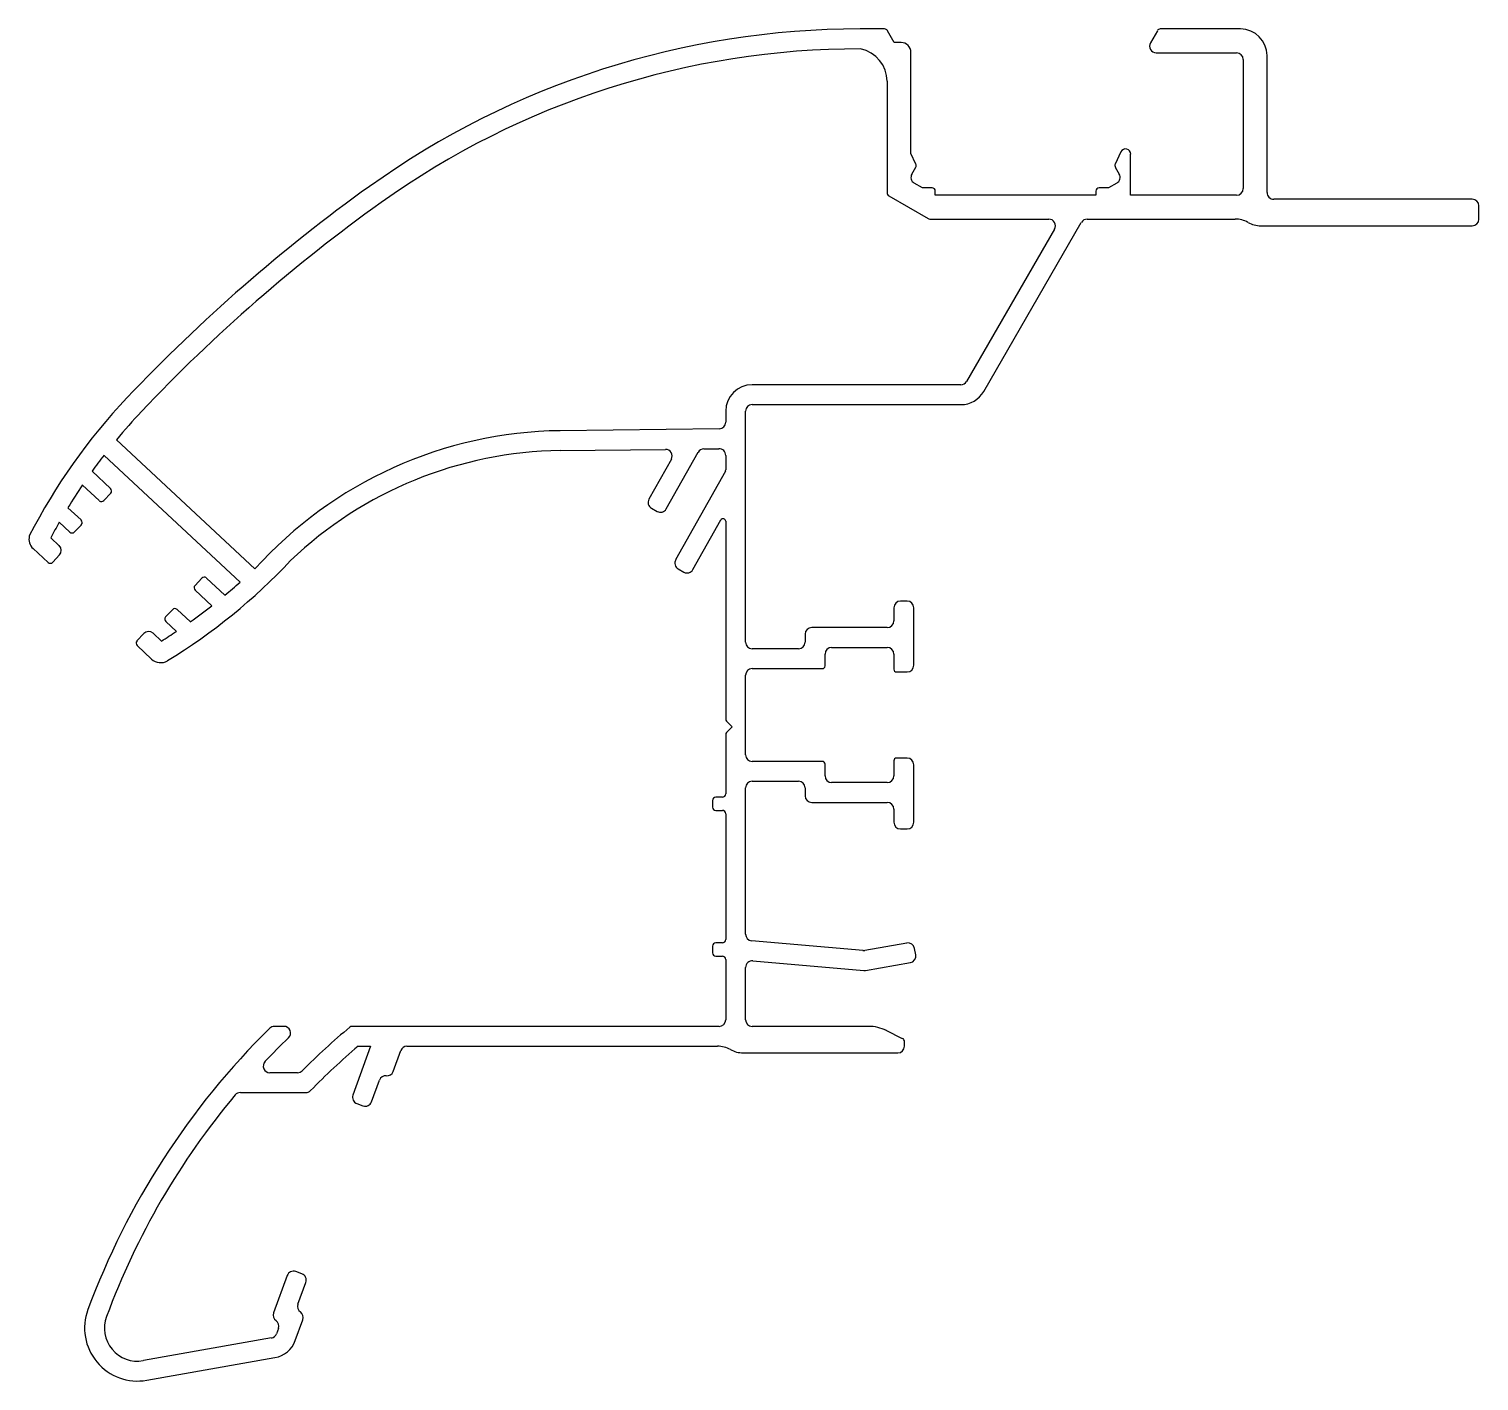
# Model space of a CAD drawing. Extents: x 3 to 112, y 3 to 105.
import ezdxf

# ---------------------------------------------------------------- set-up
doc = ezdxf.new("R2010")
doc.units = 0
doc.layers.get('0').update_dxf_attribs({"linetype": 'CONTINUOUS'})

msp = doc.modelspace()

# ---------------------------------------------------------------- linework, layer by layer
for p, q in [((67.15, 104.78), (65.3, 104.78)), ((67.88, 103.76), (67.37, 104.65)), ((87.75, 104.65), (87.22, 103.73)), ((94.03, 104.78), (87.97, 104.78)), ((68.39, 103.76), (67.88, 103.76)), ((69.14, 95.39), (69.14, 103.01)), ((87.65, 102.98), (93.73, 102.98)), ((94.23, 102.48), (94.23, 92.73)), ((96.03, 92.43), (96.03, 102.78)), ((67.34, 100.83), (67.34, 92.4)), ((69.52, 94.58), (69.14, 95.39)), ((85, 95.51), (84.56, 94.58)), ((85.73, 92.23), (85.73, 95.34)), ((69.21, 93.83), (69.51, 94.35)), ((84.57, 94.35), (84.87, 93.83)), ((70.02, 92.78), (69.39, 93.15)), ((84.69, 93.15), (84.06, 92.78)), ((67.47, 92.18), (70.44, 90.47)), ((70.73, 92.78), (70.02, 92.78)), ((70.98, 92.23), (70.98, 92.53)), ((83.11, 92.23), (70.98, 92.23)), ((83.11, 92.53), (83.11, 92.23)), ((84.06, 92.78), (83.36, 92.78)), ((93.73, 92.23), (85.73, 92.23)), ((111.53, 91.93), (96.53, 91.93)), ((112.03, 90.43), (112.03, 91.43)), ((70.56, 90.43), (79.55, 90.43)), ((74.64, 77.43), (82, 90.18)), ((82.44, 90.43), (93.62, 90.43)), ((95.56, 89.93), (111.53, 89.93)), ((79.98, 89.68), (73.34, 78.18)), ((72.91, 77.93), (57.15, 77.93)), ((55.15, 75.93), (55.15, 75.1)), ((56.65, 58.5), (56.65, 75.93)), ((57.15, 76.43), (72.91, 76.43)), ((54.66, 74.6), (42.65, 74.46)), ((19.6, 64.03), (9.15, 73.78)), ((8.21, 72.6), (18.48, 63.03)), ((42.65, 72.96), (50.6, 73.05)), ((51.05, 72.3), (49.35, 69.29)), ((50.66, 68.55), (53.06, 72.83)), ((53.49, 73.08), (54.64, 73.1)), ((55.15, 72.6), (55.15, 71.5)), ((8.7, 70.09), (7.3, 71.4)), ((55.13, 71.4), (51.37, 64.71)), ((6.58, 70.36), (7.85, 69.18)), ((8.2, 69.19), (8.71, 69.74)), ((6.48, 67.72), (5.48, 68.65)), ((49.54, 68.61), (49.98, 68.36)), ((4.83, 67.55), (5.63, 66.8)), ((5.98, 66.82), (6.5, 67.36)), ((52.68, 63.98), (54.78, 67.72)), ((55.15, 67.62), (55.15, 52.7)), ((4.82, 65.78), (4.19, 66.37)), ((2.86, 65.56), (3.98, 64.52)), ((4.33, 64.53), (4.84, 65.08)), ((51.56, 64.03), (52, 63.79)), ((15.59, 63.33), (15.08, 62.78)), ((15.09, 62.43), (16.35, 61.25)), ((17.34, 62.04), (15.94, 63.34)), ((68.85, 61.6), (68.35, 61.6)), ((13.37, 60.95), (12.86, 60.4)), ((14.73, 60.03), (13.72, 60.97)), ((67.85, 61.1), (67.85, 60.1)), ((69.35, 56.75), (69.35, 61.1)), ((11.21, 59.14), (10.69, 58.6)), ((12.54, 58.58), (11.91, 59.17)), ((12.87, 60.05), (13.67, 59.31)), ((67.35, 59.6), (61.65, 59.6)), ((10.71, 58.24), (11.8, 57.22)), ((61.15, 59.1), (61.15, 58.5)), ((63.15, 58.1), (67.35, 58.1)), ((60.65, 58), (57.15, 58)), ((62.65, 56.7), (62.65, 57.6)), ((67.85, 57.6), (67.85, 56.45)), ((56.65, 50), (56.65, 56)), ((57.15, 56.5), (62.45, 56.5)), ((68.05, 56.25), (68.85, 56.25)), ((55.15, 51.5), (55.15, 47.05)), ((55.22, 52.53), (55.65, 52.1)), ((55.65, 52.1), (55.22, 51.67)), ((62.45, 49.5), (57.15, 49.5)), ((62.65, 48.4), (62.65, 49.3)), ((67.85, 49.55), (67.85, 48.4)), ((68.85, 49.75), (68.05, 49.75)), ((69.35, 44.9), (69.35, 49.25)), ((56.65, 36.46), (56.65, 47.5)), ((57.15, 48), (60.65, 48)), ((61.15, 47.5), (61.15, 46.9)), ((67.35, 47.9), (63.15, 47.9)), ((54.15, 46.55), (54.15, 46.05)), ((54.9, 46.8), (54.4, 46.8)), ((61.65, 46.4), (67.35, 46.4)), ((54.4, 45.8), (54.9, 45.8)), ((55.15, 45.55), (55.15, 36.05)), ((67.85, 45.9), (67.85, 44.9)), ((68.35, 44.4), (68.85, 44.4)), ((54.15, 35.55), (54.15, 35.05)), ((54.9, 35.8), (54.4, 35.8)), ((65.52, 35.22), (57.11, 35.96)), ((68.84, 35.79), (65.65, 35.23)), ((69.5, 34.89), (69.42, 35.38)), ((54.4, 34.8), (54.9, 34.8)), ((55.15, 34.55), (55.15, 30)), ((56.65, 30), (56.65, 33.95)), ((57.19, 34.44), (65.59, 33.71)), ((65.72, 33.72), (69.1, 34.31)), ((21.79, 29.5), (21.08, 29.5)), ((54.65, 29.5), (26.93, 29.5)), ((65.94, 29.5), (57.15, 29.5)), ((68.51, 28.57), (67.28, 29.19)), ((28.34, 28), (27, 24.31)), ((27.39, 28), (28.34, 28)), ((30.04, 26.1), (30.61, 27.68)), ((31.08, 28), (54.54, 28)), ((56.47, 27.5), (68.15, 27.5)), ((68.65, 28), (68.65, 28.35)), ((22.82, 26), (20.73, 26)), ((28.41, 23.8), (29, 25.44)), ((18.5, 24.5), (23.44, 24.5)), ((27.29, 23.67), (27.76, 23.5)), ((23.15, 10.82), (22.68, 10.99)), ((22.04, 10.69), (21.01, 7.87)), ((22.85, 8.53), (23.45, 10.17)), ((21.38, 6.7), (21.24, 6.3)), ((22.65, 5.79), (23.22, 7.36)), ((20.85, 5.98), (11.18, 4.27)), ((11.44, 2.79), (21.11, 4.5))]:
    msp.add_line(p, q)
for centre, radius, start, end in [((65.3, 41.12), 63.66, 90, 125.5822), ((67.15, 104.53), 0.25, 30, 90), ((87.97, 104.53), 0.25, 90, 150), ((94.03, 102.78), 2, 0, 90), ((65.3, 41.12), 62.16, 89.9609, 125.5822), ((64.84, 100.83), 2.5, 0, 78.4887), ((68.39, 103.01), 0.75, 0, 90), ((87.65, 103.48), 0.5, 150, 270), ((93.73, 102.48), 0.5, 0, 90), ((85.35, 95.34), 0.387, 0, 155), ((69.29, 94.48), 0.25, 330, 25), ((84.79, 94.48), 0.25, 155, 210), ((69.64, 93.58), 0.5, 150, 240), ((84.44, 93.58), 0.5, 300, 30), ((102.15, -10.39), 127, 125.5822, 136.559), ((67.59, 92.4), 0.25, 180, 240), ((70.73, 92.53), 0.25, 0.0006, 90.0006), ((83.36, 92.53), 0.25, 90.0006, 180.0006), ((93.73, 92.73), 0.5, 270.0006, 0), ((96.53, 92.43), 0.5, 180, 270.0006), ((102.15, -10.39), 125.5, 125.5822, 136.559), ((111.53, 91.43), 0.5, 0.0006, 90.0006), ((70.56, 90.68), 0.25, 240, 270.0006), ((79.55, 89.93), 0.5, 330.0006, 90.0006), ((82.44, 89.93), 0.5, 90.0006, 150.0006), ((93.62, 88.43), 2, 61.0456, 90.0006), ((95.56, 91.93), 2, 241.0456, 270.0006), ((111.53, 90.43), 0.5, 270.0006, 0.0006), ((57.15, 75.93), 2, 90, 180), ((72.91, 78.43), 0.5, 270, 330.0006), ((42.65, 45.96), 45.05, 136.559, 152.8452), ((72.91, 78.43), 2, 270, 330.0006), ((42.64, 45.96), 43.54, 136.559, 140.2922), ((57.15, 75.93), 0.5, 90, 180), ((43.02, 42.96), 31.5, 90.6708, 138.018), ((54.65, 75.1), 0.5, 270.6708, 0), ((42.65, 45.96), 43.55, 142.2703, 144.2557), ((43.02, 42.96), 30, 90.7044, 133.6862), ((50.61, 72.55), 0.5, 330.6708, 90.6708), ((53.5, 72.58), 0.5, 90.6708, 150.6708), ((54.65, 72.6), 0.5, 0, 90.6708), ((54.95, 71.5), 0.2, 330.6708, 0), ((42.65, 45.96), 43.55, 145.9169, 148.5911), ((8.53, 69.91), 0.25, 317, 47), ((8.02, 69.36), 0.25, 227, 317), ((49.79, 69.04), 0.5, 150.6708, 240.6708), ((50.22, 68.8), 0.5, 240.6708, 330.6708), ((42.65, 45.96), 43.55, 150.2753, 152.0393), ((5.8, 66.99), 0.25, 227, 317), ((6.31, 67.53), 0.25, 317, 47), ((54.95, 67.62), 0.2, 360, 150.6708), ((3.54, 66.29), 1, 167, 227), ((4.48, 65.42), 0.5, 317, 47), ((-10.51, 95.53), 45.05, 301.4615, 316.7375), ((51.81, 64.47), 0.5, 150.6708, 240.6708), ((4.15, 64.7), 0.25, 227, 317), ((52.24, 64.22), 0.5, 240.6708, 330.6708), ((15.26, 62.61), 0.25, 137, 227), ((15.77, 63.16), 0.25, 47, 137), ((-10.51, 95.53), 43.55, 309.7443, 311.7297), ((68.35, 61.1), 0.5, 90, 180), ((68.85, 61.1), 0.5, 0, 90), ((13.04, 60.23), 0.25, 137, 227), ((13.55, 60.78), 0.25, 47, 137), ((-10.51, 95.53), 43.55, 305.4089, 308.0831), ((11.57, 58.8), 0.5, 47, 137), ((-10.51, 95.53), 43.55, 301.9607, 303.7247), ((61.65, 59.1), 0.5, 90, 180), ((67.35, 60.1), 0.5, 270, 0), ((10.88, 58.42), 0.25, 137, 227), ((57.15, 58.5), 0.5, 180, 270), ((60.65, 58.5), 0.5, 270, 0), ((63.15, 57.6), 0.5, 90, 180), ((67.35, 57.6), 0.5, 360, 90), ((12.48, 57.95), 1, 227, 301.4615), ((57.15, 56), 0.5, 90, 180), ((62.45, 56.7), 0.2, 270, 0), ((68.05, 56.45), 0.2, 180, 270), ((68.85, 56.75), 0.5, 270, 0), ((55.4, 52.7), 0.25, 180, 225), ((55.4, 51.5), 0.25, 135, 180), ((57.15, 50), 0.5, 180, 270), ((62.45, 49.3), 0.2, 0, 90), ((68.05, 49.55), 0.2, 90, 180), ((68.85, 49.25), 0.5, 0, 90), ((63.15, 48.4), 0.5, 180, 270), ((67.35, 48.4), 0.5, 270, 0), ((57.15, 47.5), 0.5, 90, 180), ((60.65, 47.5), 0.5, 0, 90), ((54.4, 46.55), 0.25, 90, 180), ((54.4, 46.05), 0.25, 180, 270), ((54.9, 47.05), 0.25, 270, 0), ((61.65, 46.9), 0.5, 180, 270), ((67.35, 45.9), 0.5, 360, 90), ((54.9, 45.55), 0.25, 0, 90), ((68.35, 44.9), 0.5, 180, 270), ((68.85, 44.9), 0.5, 270, 0), ((57.15, 36.46), 0.5, 180, 265), ((54.4, 35.55), 0.25, 90, 180), ((54.4, 35.05), 0.25, 180, 270), ((54.9, 36.05), 0.25, 270, 0), ((65.56, 35.72), 0.5, 265, 280), ((68.92, 35.3), 0.5, 10, 100), ((54.9, 34.55), 0.25, 0, 90), ((57.15, 33.95), 0.5, 85, 180), ((69.01, 34.8), 0.5, 280, 10), ((65.63, 34.21), 0.5, 265, 280), ((54.65, 30), 0.5, 270, 0), ((57.15, 30), 0.5, 180, 270), ((61.39, -12), 58, 134.5169, 159.706), ((61.39, -12), 56.5, 134.0034, 136.5675), ((21.08, 29), 0.5, 90, 134.5169), ((21.79, 29), 0.5, 314.0034, 90), ((61.39, -12), 54, 129.8753, 135.0555), ((26.93, 29.25), 0.25, 90, 129.8753), ((65.94, 26.5), 3, 63.4349, 90), ((68.4, 28.35), 0.25, 0, 63.4349), ((61.39, -12), 52.5, 130.3676, 135.7242), ((31.08, 27.5), 0.5, 90, 160), ((54.54, 26), 2, 61.045, 90), ((56.47, 29.5), 2, 241.045, 270), ((68.15, 28), 0.5, 270, 0), ((20.73, 26.5), 0.5, 136.5675, 270), ((22.82, 26.5), 0.5, 270, 315.0555), ((29.47, 25.27), 0.5, 84.4775, 160), ((29.57, 26.27), 0.5, 264.4775, 340), ((61.39, -12), 56.5, 139.9948, 159.706), ((18.5, 24), 0.5, 90, 139.9948), ((23.44, 25), 0.5, 270, 315.7242), ((27.47, 24.14), 0.5, 160, 250), ((27.94, 23.97), 0.5, 250, 340), ((22.51, 10.52), 0.5, 70, 160), ((22.98, 10.35), 0.5, 340, 70), ((10.74, 6.73), 4, 159.706, 280), ((21.48, 7.7), 0.5, 160, 235.5225), ((23.32, 8.36), 0.5, 160, 235.5225), ((22.75, 7.53), 0.5, 340, 55.5225), ((10.74, 6.73), 2.5, 159.706, 280), ((20.91, 6.87), 0.5, 340, 55.5225), ((20.77, 6.47), 0.5, 280, 340), ((20.77, 6.47), 2, 280, 340)]:
    msp.add_arc(centre, radius, start, end)

doc.saveas('drawing.dxf')
